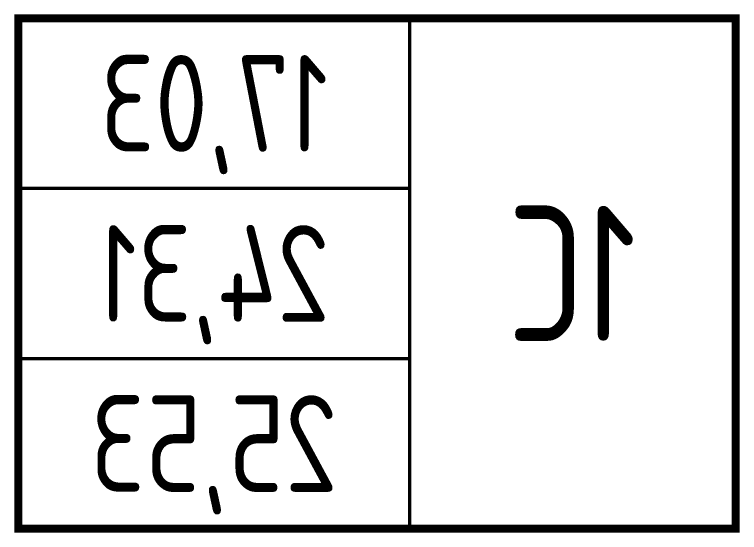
# Model space of a CAD drawing. Header units: millimetres. Extents: x 21366 to 66050, y 8191 to 52826.
# Drawn here: x 32158 to 34033, y 20096 to 21436 of the extents above; entities that cross this region are included whole.
import ezdxf
from ezdxf.enums import TextEntityAlignment as Align

# ---------------------------------------------------------------- set-up
doc = ezdxf.new("R2010")
doc.units = ezdxf.units.MM
doc.styles.add('ГОСТ 2.304', font='CS_Gost2304.shx')

# ---------------------------------------------------------------- blocks, each defined once
blk = doc.blocks.new('Квартира 1С 3500 тип 1')
at = {"ltscale": 75, "const_width": 20}
blk.add_lwpolyline([(1052.8, -10600), (2907.2, -10600), (2907.2, -11920), (1052.8, -11920)], close=True, dxfattribs=at)
at = {"ltscale": 75, "const_width": 8.8, "elevation": 227.2}
for points in [[(1895.2, -10600), (1895.2, -11920)], [(2907.2, -11040), (1895.2, -11040)], [(2907.2, -11480), (1895.2, -11480)]]:
    blk.add_lwpolyline(points, dxfattribs=at)
at = {"ltscale": 75, "style": 'ГОСТ 2.304'}
for s, height, p in [('17,03', 250, (2401.2, -10820, 0)), ('1С', 350, (1474, -11260, 0)), ('24,31', 250, (2401.2, -11260, 0)), ('25,53', 250, (2401.2, -11700, 0))]:
    blk.add_text(s, height=height, dxfattribs=at).set_placement(p, align=Align.MIDDLE_CENTER)
blk = doc.blocks.new('H_Section_3')
at = {"xscale": -1, "rotation": 56.96711930257284}
blk.add_blockref('Квартира 1С 3500 тип 1', (-6893.4, -21938.5, 0), dxfattribs=at)

msp = doc.modelspace()

# ---------------------------------------------------------------- block references
at = {"rotation": 303.0328806974269}
msp.add_blockref('H_Section_3', (57225.5, 38206.1, 0), dxfattribs=at)

doc.saveas('drawing.dxf')
